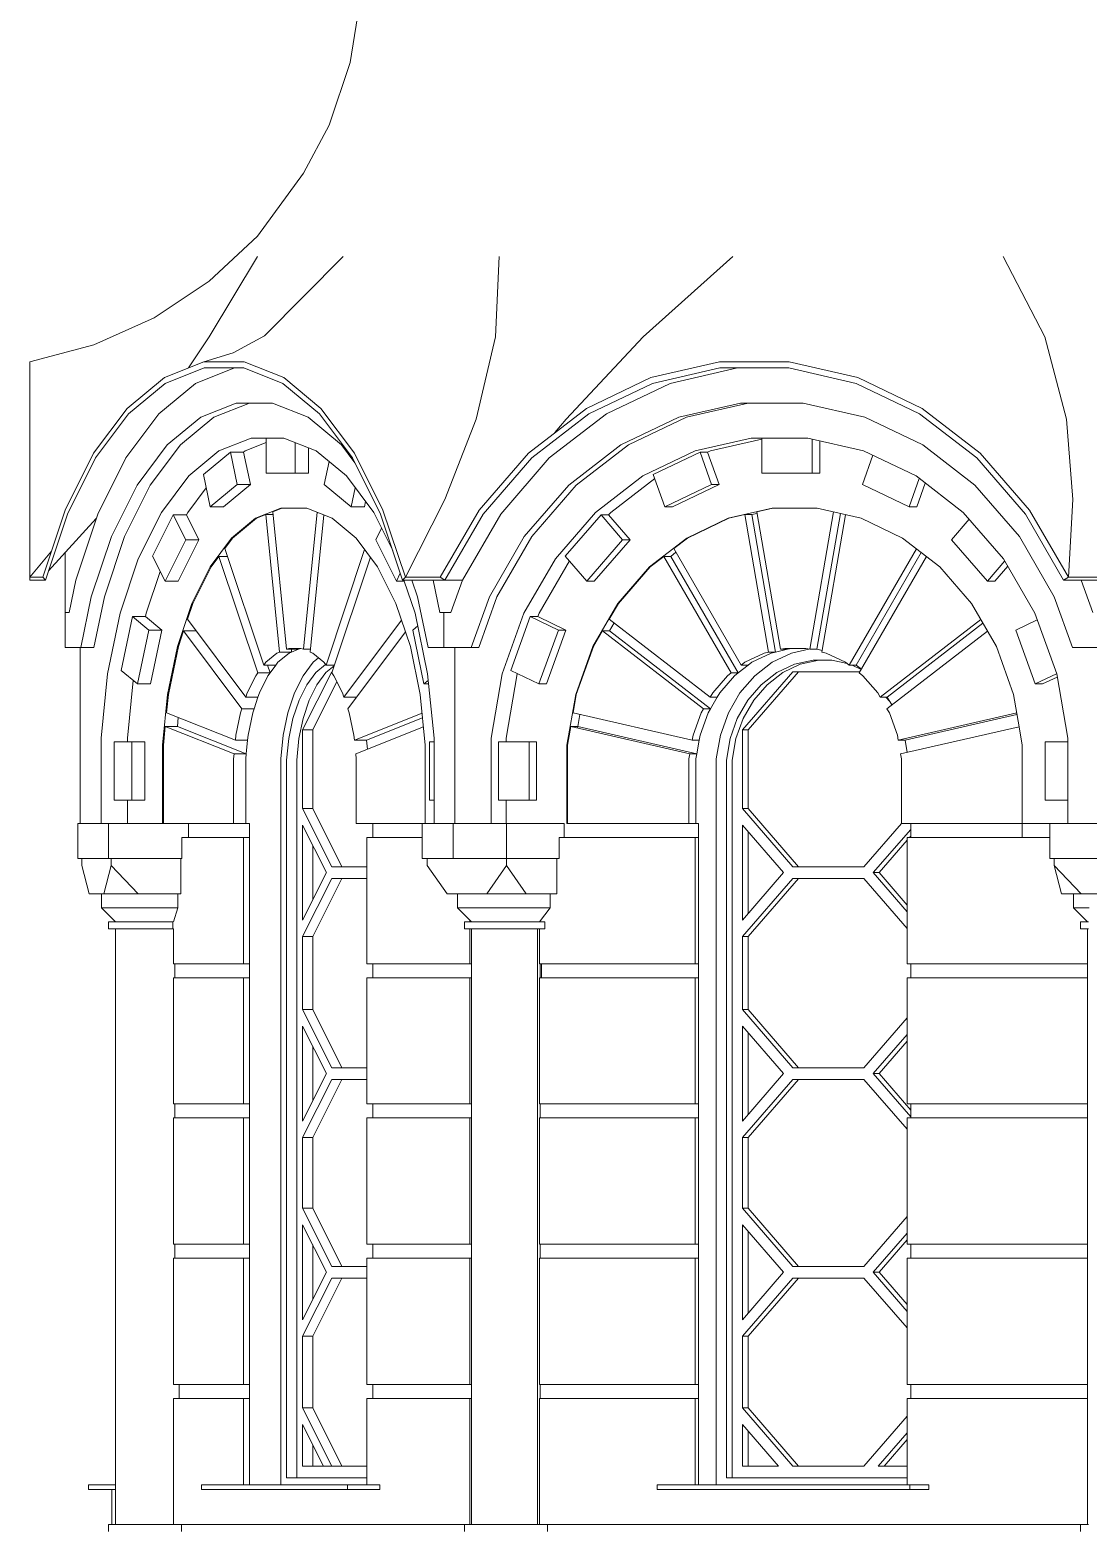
# Model space of a CAD drawing. Header units: millimetres. Extents: x -4890 to 184123, y 36 to 148549.
# Drawn here: x 16510 to 21038, y 132454 to 138866 of the extents above; entities that cross this region are included whole.
import ezdxf

# ---------------------------------------------------------------- set-up
doc = ezdxf.new("R2010")
doc.units = ezdxf.units.MM
doc.layers.add('Wall_Satelit', color=253, linetype='Continuous', lineweight=5)

msp = doc.modelspace()

# ---------------------------------------------------------------- linework, layer by layer
at = {"layer": 'Wall_Satelit'}
for p, q in [((17879.9, 138725.9), (17925.1, 139005.3)), ((17789.5, 138457.7), (17879.9, 138725.9)), ((17680.5, 138253.4), (17789.5, 138457.7)), ((17484, 137983.4), (17680.5, 138253.4)), ((17277.2, 137790.2), (17484, 137983.4)), ((17277.2, 137551.6), (17484, 137895.5)), ((17513.2, 137556.3), (17850.2, 137895.5)), ((18501.5, 137551.6), (18518, 137895.5)), ((19133.5, 137551.6), (19518.5, 137895.5)), ((20853.3, 137551.6), (20675.2, 137895.5)), ((17041.5, 137633.5), (17277.2, 137790.2)), ((16783.4, 137517.5), (17041.5, 137633.5)), ((17188.4, 137419.2), (17277.2, 137551.6)), ((17379.3, 137484), (17513.2, 137556.3)), ((18419.1, 137200.5), (18501.5, 137551.6)), ((18804.9, 137200.5), (19133.5, 137551.6)), ((20946.3, 137200.5), (20853.3, 137551.6)), ((16509.7, 137445.4), (16783.4, 137517.5)), ((17254.1, 137445.4), (17379.3, 137484)), ((16509.7, 137378.1), (16509.7, 137445.4)), ((17084.9, 137378.1), (17254.1, 137445.4)), ((17088.7, 137352.7), (17255.4, 137419)), ((17218.6, 137352.7), (17385.3, 137419)), ((17254.1, 137445.4), (17340.3, 137445.4)), ((17255.4, 137419), (17340.3, 137419)), ((17340.3, 137445.4), (17426.6, 137445.4)), ((17340.3, 137419), (17425.3, 137419)), ((17425.3, 137419), (17591.9, 137352.7)), ((17426.6, 137445.4), (17595.7, 137378.1)), ((19167.3, 137378.1), (19460.3, 137445.4)), ((19173.9, 137352.7), (19462.5, 137419)), ((19248.9, 137352.7), (19537.5, 137419)), ((19460.3, 137445.4), (19609.7, 137445.4)), ((19462.5, 137419), (19609.7, 137419)), ((19609.7, 137445.4), (19759.1, 137445.4)), ((19609.7, 137419), (19756.8, 137419)), ((19756.8, 137419), (20045.4, 137352.7)), ((19759.1, 137445.4), (20052.1, 137378.1)), ((16509.7, 137246), (16509.7, 137378.1)), ((16925.5, 137246), (17084.9, 137378.1)), ((16931.8, 137222.7), (17088.7, 137352.7)), ((17061.7, 137222.7), (17218.6, 137352.7)), ((17591.9, 137352.7), (17748.9, 137222.7)), ((17595.7, 137378.1), (17755.1, 137246)), ((18891.2, 137246), (19167.3, 137378.1)), ((18902, 137222.7), (19173.9, 137352.7)), ((18977, 137222.7), (19248.9, 137352.7)), ((20045.4, 137352.7), (20317.3, 137222.7)), ((20052.1, 137378.1), (20328.1, 137246)), ((16509.7, 137054.4), (16509.7, 137246)), ((16782.1, 137054.4), (16925.5, 137246)), ((16790.5, 137033.9), (16931.8, 137222.7)), ((16920.4, 137033.9), (17061.7, 137222.7)), ((17097.2, 137089.7), (17240.5, 137208.5)), ((17153.5, 137089.7), (17296.8, 137208.5)), ((17240.5, 137208.5), (17392.7, 137269)), ((17296.8, 137208.5), (17448.9, 137269)), ((17392.7, 137269), (17547.8, 137269)), ((17547.8, 137269), (17699.9, 137208.5)), ((17699.9, 137208.5), (17843.2, 137089.7)), ((17890.1, 137033.9), (17748.9, 137222.7)), ((17898.5, 137054.4), (17755.1, 137246)), ((18642.8, 137054.4), (18891.2, 137246)), ((18657.4, 137033.9), (18902, 137222.7)), ((18732.4, 137033.9), (18977, 137222.7)), ((19038.6, 137089.7), (19286.8, 137208.5)), ((19071.1, 137089.7), (19319.3, 137208.5)), ((19286.8, 137208.5), (19550.3, 137269)), ((19319.3, 137208.5), (19582.8, 137269)), ((19550.3, 137269), (19819, 137269)), ((19819, 137269), (20082.5, 137208.5)), ((20082.5, 137208.5), (20330.8, 137089.7)), ((20317.3, 137222.7), (20562, 137033.9)), ((20328.1, 137246), (20576.5, 137054.4)), ((18285.5, 136856.4), (18419.1, 137200.5)), ((18756.6, 137142.2), (18804.9, 137200.5)), ((20973.1, 136856.4), (20946.3, 137200.5)), ((16968.2, 136917.4), (17097.2, 137089.7)), ((17024.5, 136917.4), (17153.5, 137089.7)), ((17318.7, 137064.2), (17456.3, 137119)), ((17431.3, 137064.2), (17520.3, 137099.7)), ((17456.3, 137119), (17596.7, 137119)), ((17520.3, 136969), (17520.3, 137119)), ((17596.7, 137119), (17734.3, 137064.2)), ((17645.3, 136969), (17645.3, 137099.7)), ((17900.4, 137013.4), (17843.2, 137089.7)), ((18815.2, 136917.4), (19038.6, 137089.7)), ((18847.7, 136917.4), (19071.1, 137089.7)), ((19357.2, 137064.2), (19595.6, 137119)), ((19422.2, 137064.2), (19641.4, 137114.6)), ((19595.6, 137119), (19838.7, 137119)), ((19641.4, 136969), (19641.4, 137119)), ((19838.7, 137119), (20077.1, 137064.2)), ((19857.9, 136969), (19857.9, 137114.6)), ((19890.4, 136969), (19890.4, 137107.1)), ((20330.8, 137089.7), (20554.2, 136917.4)), ((16509.7, 136810.4), (16509.7, 137054.4)), ((16660.1, 136810.4), (16782.1, 137054.4)), ((16670.4, 136793.6), (16790.5, 137033.9)), ((16800.3, 136793.6), (16920.4, 137033.9)), ((17189, 136956.8), (17318.7, 137064.2)), ((17252.4, 136962.7), (17367.9, 137058.4)), ((17367.9, 137058.4), (17424.2, 137058.4)), ((17396.6, 136919.8), (17367.9, 137058.4)), ((17424.2, 137058.4), (17431.3, 137064.2)), ((17452.9, 136919.8), (17424.2, 137058.4)), ((17701.6, 136969), (17701.6, 137077.3)), ((17734.3, 137064.2), (17864, 136956.8)), ((17769, 136919.8), (17789.5, 137018.6)), ((18010.3, 136793.6), (17890.1, 137033.9)), ((18020.5, 136810.4), (17898.5, 137054.4)), ((18431.6, 136810.4), (18642.8, 137054.4)), ((18449.3, 136793.6), (18657.4, 137033.9)), ((18524.3, 136793.6), (18732.4, 137033.9)), ((19132.6, 136956.8), (19357.2, 137064.2)), ((19177.4, 136962.7), (19377.4, 137058.4)), ((19377.4, 137058.4), (19409.9, 137058.4)), ((19427.1, 136919.8), (19377.4, 137058.4)), ((19409.9, 137058.4), (19422.2, 137064.2)), ((19459.6, 136919.8), (19409.9, 137058.4)), ((20072.2, 136919.8), (20117.2, 137045.1)), ((20077.1, 137064.2), (20301.7, 136956.8)), ((20770.1, 136793.6), (20562, 137033.9)), ((20787.8, 136810.4), (20576.5, 137054.4)), ((17072.3, 136800.9), (17189, 136956.8)), ((17281.1, 136824.1), (17252.4, 136962.7)), ((17520.3, 136969), (17645.3, 136969)), ((17645.3, 136969), (17701.6, 136969)), ((17980.7, 136800.9), (17864, 136956.8)), ((18930.5, 136800.9), (19132.6, 136956.8)), ((19227.1, 136824.1), (19177.4, 136962.7)), ((19641.4, 136969), (19857.9, 136969)), ((19857.9, 136969), (19890.4, 136969)), ((20301.7, 136956.8), (20503.9, 136800.9)), ((16858.5, 136698), (16968.2, 136917.4)), ((16914.8, 136698), (17024.5, 136917.4)), ((17184.9, 136800.9), (17264, 136906.6)), ((17281.1, 136824.1), (17396.6, 136919.8)), ((17337.4, 136824.1), (17452.9, 136919.8)), ((17396.6, 136919.8), (17452.9, 136919.8)), ((17769, 136919.8), (17884.5, 136824.1)), ((17884.5, 136824.1), (17901.6, 136906.6)), ((18625.2, 136698), (18815.2, 136917.4)), ((18657.7, 136698), (18847.7, 136917.4)), ((18995.5, 136800.9), (19183.4, 136945.9)), ((19227.1, 136824.1), (19427.1, 136919.8)), ((19259.6, 136824.1), (19459.6, 136919.8)), ((19427.1, 136919.8), (19459.6, 136919.8)), ((20072.2, 136919.8), (20272.2, 136824.1)), ((20272.2, 136824.1), (20315.9, 136945.9)), ((20304.7, 136824.1), (20341.4, 136926.2)), ((20744.1, 136698), (20554.2, 136917.4)), ((17281.1, 136824.1), (17337.4, 136824.1)), ((17884.5, 136824.1), (17940.8, 136824.1)), ((17940.8, 136824.1), (17945.7, 136847.7)), ((18116.3, 136523.6), (18285.5, 136856.4)), ((19227.1, 136824.1), (19259.6, 136824.1)), ((20272.2, 136824.1), (20304.7, 136824.1)), ((20953.8, 136523.6), (20973.1, 136856.4)), ((16509.7, 136523.6), (16509.7, 136810.4)), ((16564.3, 136523.6), (16660.1, 136810.4)), ((16576, 136511.1), (16670.4, 136793.6)), ((16589.2, 136550.8), (16793.7, 136774.1)), ((16705.9, 136511.1), (16800.3, 136793.6)), ((16973.1, 136602.4), (17072.3, 136800.9)), ((17034.8, 136613.2), (17123.2, 136790)), ((17123.2, 136790), (17179.5, 136790)), ((17176.2, 136684), (17123.2, 136790)), ((17179.5, 136790), (17184.9, 136800.9)), ((17232.5, 136684), (17179.5, 136790)), ((17372.6, 136691), (17475, 136775.8)), ((17377, 136691), (17479.3, 136775.8)), ((17475, 136775.8), (17583.7, 136819)), ((17475, 136775.8), (17479.3, 136775.8)), ((17479.3, 136775.8), (17519, 136791.6)), ((17577.5, 136203.1), (17519, 136791.6)), ((17519, 136791.6), (17549.6, 136791.6)), ((17548.4, 136803.2), (17588, 136819)), ((17606.9, 136214.8), (17548.4, 136803.2)), ((17583.7, 136819), (17694.5, 136819)), ((17679.9, 136214.8), (17738.3, 136801.6)), ((17694.5, 136819), (17803.2, 136775.8)), ((17709.3, 136203.1), (17767.7, 136789.9)), ((17803.2, 136775.8), (17905.5, 136691)), ((18062.5, 136637.3), (17980.7, 136800.9)), ((18104.6, 136511.1), (18010.3, 136793.6)), ((18116.3, 136523.6), (18020.5, 136810.4)), ((18265.6, 136523.6), (18431.6, 136810.4)), ((18285.8, 136511.1), (18449.3, 136793.6)), ((18360.8, 136511.1), (18524.3, 136793.6)), ((18758.6, 136602.4), (18930.5, 136800.9)), ((18800.5, 136613.2), (18953.6, 136790)), ((18953.6, 136790), (18986.1, 136790)), ((19045.4, 136684), (18953.6, 136790)), ((18986.1, 136790), (18995.5, 136800.9)), ((19077.9, 136684), (18986.1, 136790)), ((19320.7, 136691), (19498, 136775.8)), ((19323.2, 136691), (19500.5, 136775.8)), ((19498, 136775.8), (19686.2, 136819)), ((19498, 136775.8), (19500.5, 136775.8)), ((19500.5, 136775.8), (19569.1, 136791.6)), ((19670.5, 136203.1), (19569.1, 136791.6)), ((19569.1, 136791.6), (19599.1, 136791.6)), ((19599.1, 136791.6), (19621.2, 136796.6)), ((19700.5, 136203.1), (19599.1, 136791.6)), ((19620.1, 136803.2), (19688.7, 136819)), ((19721.5, 136214.8), (19620.1, 136803.2)), ((19686.2, 136819), (19878.1, 136819)), ((19847.9, 136214.8), (19949.2, 136802.7)), ((19877.9, 136214.8), (19978, 136796.1)), ((19878.1, 136819), (20066.4, 136775.8)), ((19898.9, 136203.1), (20000.1, 136791)), ((20066.4, 136775.8), (20243.7, 136691)), ((20453.9, 136684), (20529.5, 136771.2)), ((20675.8, 136602.4), (20503.9, 136800.9)), ((20933.5, 136511.1), (20770.1, 136793.6)), ((20953.8, 136523.6), (20787.8, 136810.4)), ((16772.3, 136440.1), (16858.5, 136698)), ((16828.6, 136440.1), (16914.8, 136698)), ((17989.4, 136684), (18014.3, 136733.7)), ((18475.9, 136440.1), (18625.2, 136698)), ((18508.4, 136440.1), (18657.7, 136698)), ((20893.4, 136440.1), (20744.1, 136698)), ((16509.7, 136523.6), (16601.7, 136635.5)), ((17087.8, 136507.2), (17176.2, 136684)), ((17144.1, 136507.2), (17232.5, 136684)), ((17176.2, 136684), (17232.5, 136684)), ((17280.5, 136567.9), (17372.6, 136691)), ((17343.4, 136646.1), (17377, 136691)), ((17510.1, 136147.2), (17343.4, 136646.1)), ((17372.6, 136691), (17377, 136691)), ((17776.8, 136147.2), (17942.1, 136642.1)), ((17997.7, 136567.9), (17905.5, 136691)), ((18077.8, 136507.2), (17989.4, 136684)), ((18892.4, 136507.2), (19045.4, 136684)), ((18924.9, 136507.2), (19077.9, 136684)), ((19045.4, 136684), (19077.9, 136684)), ((19161.1, 136567.9), (19320.7, 136691)), ((19265, 136646.1), (19323.2, 136691)), ((19553.7, 136147.2), (19265, 136646.1)), ((19320.7, 136691), (19323.2, 136691)), ((20015.7, 136147.2), (20303.6, 136644.7)), ((20243.7, 136691), (20403.2, 136567.9)), ((20607, 136507.2), (20453.9, 136684)), ((16659.7, 136511.1), (16659.7, 136627.7)), ((16895.1, 136369), (16973.1, 136602.4)), ((17087.8, 136507.2), (17034.8, 136613.2)), ((17202.2, 136411.1), (17280.5, 136567.9)), ((17206.5, 136411.1), (17284.9, 136567.9)), ((17280.5, 136567.9), (17284.9, 136567.9)), ((17284.9, 136567.9), (17318.4, 136612.7)), ((17485.1, 136113.9), (17318.4, 136612.7)), ((17318.4, 136612.7), (17354.5, 136612.7)), ((17801.7, 136113.9), (17967.1, 136608.7)), ((18076, 136411.1), (17997.7, 136567.9)), ((18623.5, 136369), (18758.6, 136602.4)), ((18688.5, 136369), (18818.1, 136592.9)), ((18892.4, 136507.2), (18800.5, 136613.2)), ((19025.4, 136411.1), (19161.1, 136567.9)), ((19027.9, 136411.1), (19163.6, 136567.9)), ((19161.1, 136567.9), (19163.6, 136567.9)), ((19163.6, 136567.9), (19221.8, 136612.7)), ((19510.5, 136113.9), (19221.8, 136612.7)), ((19221.8, 136612.7), (19251.8, 136612.7)), ((19251.8, 136612.7), (19274.3, 136630.1)), ((19540.5, 136113.9), (19251.8, 136612.7)), ((20045.7, 136147.2), (20324.3, 136628.7)), ((20058.9, 136113.9), (20346.8, 136611.4)), ((20538.9, 136411.1), (20403.2, 136567.9)), ((20607, 136507.2), (20681.2, 136592.9)), ((20639.5, 136507.2), (20694.3, 136570.4)), ((20810.8, 136369), (20675.8, 136602.4)), ((16509.7, 136523.6), (16564.3, 136523.6)), ((16509.7, 136511.1), (16509.7, 136523.6)), ((16509.7, 136511.1), (16576, 136511.1)), ((16576, 136511.1), (16564.3, 136523.6)), ((16659.7, 136372.1), (16659.7, 136511.1)), ((16677.1, 136372.1), (16705.9, 136511.1)), ((17007.7, 136369), (17067.5, 136547.9)), ((17087.8, 136507.2), (17144.1, 136507.2)), ((18077.8, 136507.2), (18094.7, 136541)), ((18077.8, 136507.2), (18111.8, 136507.2)), ((18104.6, 136511.1), (18116.3, 136523.6)), ((18104.6, 136511.1), (18285.8, 136511.1)), ((18157.9, 136369), (18110.4, 136511.1)), ((18116.3, 136523.6), (18265.6, 136523.6)), ((18168.1, 136440.1), (18144.4, 136511.1)), ((18263.3, 136372.1), (18234.6, 136511.1)), ((18265.6, 136523.6), (18285.8, 136511.1)), ((18285.8, 136511.1), (18360.8, 136511.1)), ((18310.9, 136372.1), (18360.8, 136511.1)), ((18892.4, 136507.2), (18924.9, 136507.2)), ((20607, 136507.2), (20639.5, 136507.2)), ((20933.5, 136511.1), (20953.8, 136523.6)), ((20933.5, 136511.1), (21181, 136511.1)), ((20953.8, 136523.6), (21157.6, 136523.6)), ((21058.4, 136372.1), (21008.5, 136511.1)), ((16727.2, 136222.1), (16772.3, 136440.1)), ((16783.5, 136222.1), (16828.6, 136440.1)), ((18213.2, 136222.1), (18168.1, 136440.1)), ((18397.7, 136222.1), (18475.9, 136440.1)), ((18430.2, 136222.1), (18508.4, 136440.1)), ((20971.6, 136222.1), (20893.4, 136440.1)), ((17140.6, 136226.9), (17202.2, 136411.1)), ((17184.1, 136344), (17206.5, 136411.1)), ((17202.2, 136411.1), (17206.5, 136411.1)), ((18137.6, 136226.9), (18076, 136411.1)), ((18918.8, 136226.9), (19025.4, 136411.1)), ((18989, 136344), (19027.9, 136411.1)), ((19025.4, 136411.1), (19027.9, 136411.1)), ((20645.6, 136226.9), (20538.9, 136411.1)), ((16659.7, 136222.1), (16659.7, 136372.1)), ((16659.7, 136372.1), (16677.1, 136372.1)), ((16841.4, 136109.7), (16895.1, 136369)), ((16900.6, 136123.8), (16948.5, 136354.8)), ((16948.5, 136354.8), (17004.7, 136354.8)), ((16948.5, 136354.8), (17017.7, 136297.4)), ((17004.7, 136354.8), (17007.7, 136369)), ((17004.7, 136354.8), (17074, 136297.4)), ((17433.5, 136010.6), (17184.1, 136344)), ((17853.4, 136010.6), (18099.8, 136340)), ((18147.9, 136297.4), (18169.1, 136315)), ((18211.6, 136109.7), (18157.9, 136369)), ((18263.3, 136372.1), (18280.8, 136372.1)), ((18280.8, 136222.1), (18280.8, 136372.1)), ((18280.8, 136372.1), (18310.9, 136372.1)), ((18530.5, 136109.7), (18623.5, 136369)), ((18568.1, 136123.8), (18651, 136354.8)), ((18651, 136354.8), (18683.5, 136354.8)), ((18651, 136354.8), (18771, 136297.4)), ((18683.5, 136354.8), (18688.5, 136369)), ((18683.5, 136354.8), (18803.5, 136297.4)), ((18989, 136344), (19421.1, 136010.6)), ((18990.2, 136294.1), (19009.8, 136328)), ((20148.3, 136010.6), (20578.6, 136342.6)), ((20178.3, 136010.6), (20587.9, 136326.6)), ((20728.4, 136297.4), (20820.6, 136341.6)), ((20903.8, 136109.7), (20810.8, 136369)), ((16969.9, 136066.5), (17017.7, 136297.4)), ((17017.7, 136297.4), (17074, 136297.4)), ((17026.2, 136066.5), (17074, 136297.4)), ((17144.9, 136226.9), (17167.4, 136294.1)), ((17416.8, 135960.7), (17167.4, 136294.1)), ((17167.4, 136294.1), (17219.3, 136294.1)), ((17219.3, 136294.1), (17220, 136296)), ((17870, 135960.7), (18116.5, 136290.1)), ((18195.7, 136066.5), (18147.9, 136297.4)), ((18688.1, 136066.5), (18771, 136297.4)), ((18720.6, 136066.5), (18803.5, 136297.4)), ((18771, 136297.4), (18803.5, 136297.4)), ((18921.3, 136226.9), (18960.2, 136294.1)), ((18960.2, 136294.1), (18990.2, 136294.1)), ((18960.2, 136294.1), (19392.2, 135960.7)), ((18990.2, 136294.1), (19422.2, 135960.7)), ((20177.1, 135960.7), (20607.5, 136292.7)), ((20811.2, 136066.5), (20728.4, 136297.4)), ((16659.7, 136222.1), (16727.2, 136222.1)), ((16724.7, 135469), (16724.7, 136222.1)), ((16727.2, 136222.1), (16783.5, 136222.1)), ((17098.2, 136022.1), (17140.6, 136226.9)), ((17102.5, 136022.1), (17144.9, 136226.9)), ((17140.6, 136226.9), (17144.9, 136226.9)), ((17519.1, 136159.3), (17566.9, 136198.8)), ((17566.9, 136198.8), (17577.5, 136203.1)), ((17571, 136159.3), (17618.8, 136198.8)), ((17577.5, 136203.1), (17629.5, 136203.1)), ((17606.9, 136214.8), (17617.6, 136219)), ((17606.9, 136214.8), (17658.9, 136214.8)), ((17617.6, 136219), (17669.3, 136219)), ((17618.8, 136198.8), (17629.5, 136203.1)), ((17618.8, 136198.8), (17629.4, 136203.1)), ((17629.5, 136203.1), (17628.3, 136214.8)), ((17629.5, 136203.1), (17658.9, 136214.8)), ((17658.9, 136214.8), (17669.4, 136219)), ((17669.3, 136219), (17679.9, 136214.8)), ((17679.9, 136214.8), (17710.5, 136214.8)), ((17709.3, 136203.1), (17720, 136198.8)), ((17720, 136198.8), (17767.8, 136159.3)), ((18180, 136022.1), (18137.6, 136226.9)), ((18213.2, 136222.1), (18280.8, 136222.1)), ((18280.8, 136222.1), (18397.7, 136222.1)), ((18328.3, 135469), (18328.3, 136222.1)), ((18397.7, 136222.1), (18430.2, 136222.1)), ((18845.3, 136022.1), (18918.8, 136226.9)), ((18847.8, 136022.1), (18921.3, 136226.9)), ((18918.8, 136226.9), (18921.3, 136226.9)), ((19569.3, 136159.3), (19652.1, 136198.8)), ((19599.3, 136159.3), (19682.1, 136198.8)), ((19652.1, 136198.8), (19670.5, 136203.1)), ((19670.5, 136203.1), (19700.5, 136203.1)), ((19682.1, 136198.8), (19700.5, 136203.1)), ((19682.1, 136198.8), (19700.4, 136203.1)), ((19686.2, 136159.3), (19768.9, 136198.8)), ((19700.5, 136203.1), (19751.5, 136214.8)), ((19721.5, 136214.8), (19739.9, 136219)), ((19721.5, 136214.8), (19751.5, 136214.8)), ((19739.9, 136219), (19829.5, 136219)), ((19751.5, 136214.8), (19769.9, 136219)), ((19768.9, 136198.8), (19843.1, 136215.9)), ((19829.5, 136219), (19847.9, 136214.8)), ((19847.9, 136214.8), (19877.9, 136214.8)), ((19877.9, 136214.8), (19900, 136209.7)), ((19898.9, 136203.1), (19917.3, 136198.8)), ((19917.3, 136198.8), (20000, 136159.3)), ((20719, 136022.1), (20645.6, 136226.9)), ((20971.6, 136222.1), (21088.6, 136222.1)), ((16900.6, 136123.8), (16969.9, 136066.5)), ((17510.1, 136147.2), (17519.1, 136159.3)), ((17510.1, 136147.2), (17562, 136147.2)), ((17537.1, 136113.9), (17525.9, 136147.2)), ((17537.1, 136113.9), (17562, 136147.2)), ((17562, 136147.2), (17571, 136159.3)), ((17676.6, 135870.1), (17801.1, 136119)), ((17678.5, 136101.8), (17721.5, 136159.3)), ((17721.5, 136159.3), (17744.6, 136178.4)), ((17733.3, 136115), (17775.1, 136149.5)), ((17776.8, 136147.2), (17767.8, 136159.3)), ((17776.6, 136115), (17811.8, 136144.1)), ((17776.8, 136147.2), (17812.9, 136147.2)), ((17801.1, 136119), (17803.5, 136119)), ((18568.1, 136123.8), (18688.1, 136066.5)), ((19540.5, 136113.9), (19583.7, 136147.2)), ((19553.7, 136147.2), (19569.3, 136159.3)), ((19553.7, 136147.2), (19583.7, 136147.2)), ((19558.5, 135870.1), (19774.1, 136119)), ((19583.5, 135870.1), (19799.1, 136119)), ((19583.7, 136147.2), (19599.3, 136159.3)), ((19611.7, 136101.8), (19686.2, 136159.3)), ((19706.7, 136115), (19781.5, 136150.7)), ((19731.7, 136115), (19806.5, 136150.7)), ((19774.1, 136119), (20061.9, 136119)), ((19781.5, 136150.7), (19861, 136169)), ((19806.5, 136150.7), (19886, 136169)), ((19861, 136169), (19942, 136169)), ((19942, 136169), (20006.7, 136154.1)), ((20000, 136159.3), (20015.7, 136147.2)), ((20015.7, 136147.2), (20045.7, 136147.2)), ((20028.9, 136147.2), (20067.5, 136128.8)), ((20045.7, 136147.2), (20068.1, 136129.9)), ((16814, 135834.4), (16841.4, 136109.7)), ((16926.6, 135834.4), (16951.2, 136081.9)), ((16969.9, 136066.5), (17026.2, 136066.5)), ((17439.5, 136028.7), (17476.1, 136101.8)), ((17476.1, 136101.8), (17485.1, 136113.9)), ((17485.1, 136113.9), (17537.1, 136113.9)), ((17491.5, 136028.7), (17528, 136101.8)), ((17528, 136101.8), (17537.1, 136113.9)), ((17528, 136101.8), (17537.1, 136113.9)), ((17641.9, 136028.7), (17678.5, 136101.8)), ((17661.3, 135996.8), (17694.4, 136063)), ((17694.4, 136063), (17733.3, 136115)), ((17704.6, 135996.8), (17737.7, 136063)), ((17719.9, 135870.1), (17823.3, 136076.8)), ((17737.7, 136063), (17776.6, 136115)), ((17810.8, 136101.8), (17801.7, 136113.9)), ((17847.3, 136028.7), (17810.8, 136101.8)), ((18195.7, 136066.5), (18214.4, 136081.9)), ((18195.7, 136066.5), (18215.9, 136066.5)), ((18239, 135834.4), (18211.6, 136109.7)), ((18483.1, 135834.4), (18530.5, 136109.7)), ((18548.1, 135834.4), (18595.5, 136109.7)), ((18688.1, 136066.5), (18720.6, 136066.5)), ((19431.5, 136028.7), (19494.8, 136101.8)), ((19461.5, 136028.7), (19524.8, 136101.8)), ((19494.8, 136101.8), (19510.5, 136113.9)), ((19510.5, 136113.9), (19540.5, 136113.9)), ((19524.8, 136101.8), (19540.5, 136113.9)), ((19548.4, 136028.7), (19611.7, 136101.8)), ((19582, 135996.8), (19639.3, 136063)), ((19607, 135996.8), (19664.3, 136063)), ((19639.3, 136063), (19706.7, 136115)), ((19664.3, 136063), (19731.7, 136115)), ((20058.9, 136113.9), (20074.5, 136101.8)), ((20137.8, 136028.7), (20074.5, 136101.8)), ((20811.2, 136066.5), (20903.5, 136110.6)), ((20811.2, 136066.5), (20843.7, 136066.5)), ((20843.7, 136066.5), (20906.1, 136096.3)), ((20951.3, 135834.4), (20903.8, 136109.7)), ((17076.6, 135804.8), (17098.2, 136022.1)), ((17094.7, 135942.9), (17102.5, 136022.1)), ((17098.2, 136022.1), (17102.5, 136022.1)), ((17433.5, 136010.6), (17439.5, 136028.7)), ((17433.5, 136010.6), (17485.5, 136010.6)), ((17468.8, 135960.7), (17485.5, 136010.6)), ((17485.5, 136010.6), (17491.5, 136028.7)), ((17613.2, 135942.7), (17641.9, 136028.7)), ((17635.3, 135919), (17661.3, 135996.8)), ((17678.6, 135919), (17704.6, 135996.8)), ((17853.4, 136010.6), (17847.3, 136028.7)), ((17853.4, 136010.6), (17905.3, 136010.6)), ((17905.9, 136008.7), (17905.3, 136010.6)), ((18201.6, 135804.8), (18180, 136022.1)), ((18807.9, 135804.8), (18845.3, 136022.1)), ((18834.2, 135942.9), (18847.8, 136022.1)), ((18845.3, 136022.1), (18847.8, 136022.1)), ((19421.1, 136010.6), (19431.5, 136028.7)), ((19421.1, 136010.6), (19451.1, 136010.6)), ((19422.2, 135960.7), (19451.1, 136010.6)), ((19451.1, 136010.6), (19461.5, 136028.7)), ((19451.1, 136010.6), (19461.5, 136028.7)), ((19498.6, 135942.7), (19548.4, 136028.7)), ((19537, 135919), (19582, 135996.8)), ((19562, 135919), (19607, 135996.8)), ((20148.3, 136010.6), (20137.8, 136028.7)), ((20148.3, 136010.6), (20178.3, 136010.6)), ((20189.2, 135991.7), (20172.9, 136010.6)), ((20197.9, 135976.7), (20178.3, 136010.6)), ((20742.9, 135883.5), (20719, 136022.1)), ((17094.7, 135942.9), (17388.9, 135825.9)), ((17391, 135847.1), (17410.8, 135942.7)), ((17410.8, 135942.7), (17416.8, 135960.7)), ((17416.8, 135960.7), (17468.8, 135960.7)), ((17443, 135847.1), (17462.8, 135942.7)), ((17462.8, 135942.7), (17468.8, 135960.7)), ((17593.4, 135847.1), (17613.2, 135942.7)), ((17876, 135942.7), (17870, 135960.7)), ((17895.8, 135847.1), (17876, 135942.7)), ((17898, 135825.9), (18188, 135941.2)), ((18834.2, 135942.9), (19343.8, 135825.9)), ((18854, 135884.1), (18863, 135936.3)), ((19347.5, 135847.1), (19381.8, 135942.7)), ((19377.5, 135847.1), (19411.8, 135942.7)), ((19381.8, 135942.7), (19392.2, 135960.7)), ((19392.2, 135960.7), (19422.2, 135960.7)), ((19411.8, 135942.7), (19422.2, 135960.7)), ((19464.3, 135847.1), (19498.6, 135942.7)), ((20187.6, 135942.7), (20177.1, 135960.7)), ((20221.9, 135847.1), (20187.6, 135942.7)), ((20225.5, 135825.9), (20732.8, 135942.3)), ((20255.5, 135825.9), (20733.9, 135935.7)), ((17080.9, 135804.8), (17088.8, 135884.1)), ((17088.8, 135884.1), (17140.8, 135884.1)), ((17088.8, 135884.1), (17383, 135767)), ((17140.8, 135884.1), (17144.6, 135923)), ((17140.8, 135884.1), (17435, 135767)), ((17617.4, 135832.6), (17635.3, 135919)), ((17660.7, 135832.6), (17678.6, 135919)), ((17676.6, 135533), (17676.6, 135870.1)), ((17676.6, 135870.1), (17719.9, 135870.1)), ((17719.9, 135533), (17719.9, 135870.1)), ((17903.8, 135767), (18193.9, 135882.4)), ((17949.9, 135825.9), (18190, 135921.4)), ((18810.4, 135804.8), (18824, 135884.1)), ((18824, 135884.1), (18854, 135884.1)), ((18824, 135884.1), (19333.7, 135767)), ((18853, 135877.8), (18854, 135884.1)), ((18854, 135884.1), (19363.7, 135767)), ((19506, 135832.6), (19537, 135919)), ((19531, 135832.6), (19562, 135919)), ((19558.5, 135533), (19558.5, 135870.1)), ((19558.5, 135870.1), (19583.5, 135870.1)), ((19583.5, 135533), (19583.5, 135870.1)), ((20235.7, 135767), (20742.9, 135883.5)), ((20756.5, 135804.8), (20742.9, 135883.5)), ((16814, 135469), (16814, 135834.4)), ((16870.3, 135569), (16870.3, 135819)), ((16870.3, 135819), (16945.3, 135819)), ((16926.6, 135819), (16926.6, 135834.4)), ((16945.3, 135569), (16945.3, 135819)), ((16945.3, 135819), (17001.6, 135819)), ((17001.6, 135569), (17001.6, 135819)), ((17076.6, 135469), (17076.6, 135804.8)), ((17076.6, 135804.8), (17080.9, 135804.8)), ((17080.9, 135469), (17080.9, 135804.8)), ((17388.9, 135825.9), (17391, 135847.1)), ((17388.9, 135825.9), (17440.9, 135825.9)), ((17435, 135767), (17440.9, 135825.9)), ((17440.9, 135825.9), (17443, 135847.1)), ((17583.3, 135745.7), (17593.4, 135847.1)), ((17608.3, 135740.8), (17617.4, 135832.6)), ((17651.6, 135740.8), (17660.7, 135832.6)), ((17898, 135825.9), (17895.8, 135847.1)), ((17898, 135825.9), (17949.9, 135825.9)), ((17953.8, 135786.9), (17949.9, 135825.9)), ((18201.6, 135469), (18201.6, 135804.8)), ((18220.3, 135569), (18220.3, 135819)), ((18220.3, 135819), (18239, 135819)), ((18239, 135469), (18239, 135834.4)), ((18483.1, 135469), (18483.1, 135834.4)), ((18515.6, 135569), (18515.6, 135819)), ((18515.6, 135819), (18645.5, 135819)), ((18548.1, 135819), (18548.1, 135834.4)), ((18645.5, 135569), (18645.5, 135819)), ((18645.5, 135819), (18678, 135819)), ((18678, 135569), (18678, 135819)), ((18807.9, 135469), (18807.9, 135804.8)), ((18807.9, 135804.8), (18810.4, 135804.8)), ((18810.4, 135469), (18810.4, 135804.8)), ((19343.8, 135825.9), (19347.5, 135847.1)), ((19343.8, 135825.9), (19373.8, 135825.9)), ((19363.7, 135767), (19373.8, 135825.9)), ((19373.8, 135825.9), (19377.5, 135847.1)), ((19446.9, 135745.7), (19464.3, 135847.1)), ((19490.2, 135740.8), (19506, 135832.6)), ((19515.2, 135740.8), (19531, 135832.6)), ((20225.5, 135825.9), (20221.9, 135847.1)), ((20225.5, 135825.9), (20255.5, 135825.9)), ((20264.5, 135773.6), (20255.5, 135825.9)), ((20756.5, 135469), (20756.5, 135804.8)), ((20853.9, 135569), (20853.9, 135819)), ((20853.9, 135819), (20951.3, 135819)), ((20951.3, 135469), (20951.3, 135834.4)), ((17380.9, 135745.7), (17383, 135767)), ((17380.9, 135469), (17380.9, 135745.7)), ((17383, 135767), (17435, 135767)), ((17432.9, 135745.7), (17435, 135767)), ((17432.9, 135469), (17432.9, 135745.7)), ((17583.3, 132639), (17583.3, 135745.7)), ((17608.3, 132669), (17608.3, 135740.8)), ((17651.6, 132669), (17651.6, 135740.8)), ((17905.9, 135745.7), (17903.8, 135767)), ((17905.9, 135469), (17905.9, 135745.7)), ((19330, 135745.7), (19333.7, 135767)), ((19330, 135469), (19330, 135745.7)), ((19333.7, 135767), (19363.7, 135767)), ((19360, 135745.7), (19363.7, 135767)), ((19360, 135469), (19360, 135745.7)), ((19446.9, 132639), (19446.9, 135745.7)), ((19490.2, 132669), (19490.2, 135740.8)), ((19515.2, 132669), (19515.2, 135740.8)), ((20239.3, 135745.7), (20235.7, 135767)), ((20239.3, 135469), (20239.3, 135745.7)), ((16870.3, 135569), (16945.3, 135569)), ((16926.6, 135469), (16926.6, 135569)), ((16945.3, 135569), (17001.6, 135569)), ((18220.3, 135569), (18239, 135569)), ((18515.6, 135569), (18645.5, 135569)), ((18548.1, 135469), (18548.1, 135569)), ((18645.5, 135569), (18678, 135569)), ((20853.9, 135569), (20951.3, 135569)), ((17801.1, 135284), (17676.6, 135533)), ((17676.6, 135533), (17719.9, 135533)), ((17844.4, 135284), (17719.9, 135533)), ((19774.1, 135284), (19558.5, 135533)), ((19558.5, 135533), (19583.5, 135533)), ((19799.1, 135284), (19583.5, 135533)), ((16714, 135469), (16846, 135469)), ((16714, 135319), (16714, 135469)), ((16846, 135319), (16846, 135469)), ((16846, 135469), (16926.6, 135469)), ((16926.6, 135469), (17076.6, 135469)), ((17076.6, 135469), (17080.9, 135469)), ((17080.9, 135469), (17380.9, 135469)), ((17188, 135409), (17188, 135469)), ((17380.9, 135469), (17432.9, 135469)), ((17432.9, 135469), (17449.5, 135469)), ((17449.5, 132639), (17449.5, 135469)), ((17676.6, 135055.8), (17676.6, 135462.3)), ((17778.2, 135259), (17676.6, 135462.3)), ((17905.9, 135469), (18188.5, 135469)), ((17905.9, 135469), (18188.5, 135469)), ((17976.9, 135409), (17976.9, 135469)), ((18188.5, 135469), (18320.5, 135469)), ((18188.5, 135319), (18188.5, 135469)), ((18320.5, 135469), (18795.8, 135469)), ((18320.5, 135319), (18320.5, 135469)), ((18549.1, 135319), (18549.1, 135469)), ((18795.8, 135409), (18795.8, 135469)), ((18807.9, 135469), (18810.4, 135469)), ((18810.4, 135469), (19330, 135469)), ((19330, 135469), (19360, 135469)), ((19360, 135469), (19371, 135469)), ((19371, 132639), (19371, 135469)), ((19558.5, 135055.8), (19558.5, 135462.3)), ((19734.5, 135259), (19558.5, 135462.3)), ((19583.5, 135084.6), (19583.5, 135433.4)), ((20079, 135284), (20239.3, 135469.2)), ((20118.6, 135259), (20278.9, 135444.2)), ((20239.3, 135469), (20756.5, 135469)), ((20239.3, 135469), (20756.5, 135469)), ((20273.5, 135409), (20278.9, 135415.3)), ((20278.9, 135409), (20278.9, 135469)), ((20756.5, 135469), (20874.5, 135469)), ((20756.5, 135469), (20874.5, 135469)), ((20756.7, 135409), (20756.7, 135469)), ((20874.5, 135469), (21103.1, 135469)), ((20874.5, 135319), (20874.5, 135469)), ((17159, 135319), (17159, 135409)), ((17159, 135409), (17223.3, 135409)), ((17223.3, 135409), (17423.3, 135409)), ((17423.3, 134869), (17423.3, 135409)), ((17423.3, 135409), (17449.5, 135409)), ((17719.9, 135142.4), (17719.9, 135375.7)), ((17950.9, 134869), (17950.9, 135409)), ((17950.9, 135409), (18029.4, 135409)), ((18029.4, 135409), (18188.5, 135409)), ((18774.6, 135319), (18774.6, 135409)), ((18774.6, 135409), (18796.5, 135409)), ((18796.5, 135409), (19238.5, 135409)), ((19238.5, 135409), (19356, 135409)), ((19356, 134869), (19356, 135409)), ((19356, 135409), (19371, 135409)), ((20143.6, 135259), (20263.8, 135397.8)), ((20263.8, 134869), (20263.8, 135409)), ((20263.8, 135409), (20746.6, 135409)), ((20746.6, 135409), (20874.5, 135409)), ((16714, 135319), (16846, 135319)), ((16732.3, 135289), (16732.3, 135319)), ((16763.4, 135169), (16732.3, 135289)), ((16825.5, 135169), (16856.6, 135289)), ((16846, 135319), (17159, 135319)), ((16856.6, 135289), (16856.6, 135319)), ((16972.5, 135169), (16856.6, 135289)), ((17154.7, 135169), (17154.7, 135319)), ((18188.5, 135319), (18320.5, 135319)), ((18209.7, 135289), (18209.7, 135319)), ((18294.6, 135169), (18209.7, 135289)), ((18320.5, 135319), (18549.1, 135319)), ((18464.3, 135169), (18549.1, 135289)), ((18549.1, 135319), (18774.6, 135319)), ((18549.1, 135289), (18549.1, 135319)), ((18634, 135169), (18549.1, 135289)), ((18764, 135169), (18764, 135319)), ((20874.5, 135319), (21103.1, 135319)), ((20892.9, 135289), (20892.9, 135319)), ((20923.9, 135169), (20892.9, 135289)), ((21008.8, 135169), (20892.9, 135289)), ((17676.6, 135055.8), (17778.2, 135259)), ((17676.6, 134985.1), (17801.1, 135234)), ((17719.9, 134985.1), (17844.4, 135234)), ((17801.1, 135284), (17950.9, 135284)), ((17801.1, 135234), (17950.9, 135234)), ((19558.5, 135055.8), (19734.5, 135259)), ((19558.5, 134985.1), (19774.1, 135234)), ((19583.5, 134985.1), (19799.1, 135234)), ((19774.1, 135284), (20079, 135284)), ((19774.1, 135234), (20079, 135234)), ((20263.8, 135020.6), (20079, 135234)), ((20263.8, 135091.3), (20118.6, 135259)), ((20118.6, 135259), (20143.6, 135259)), ((20263.8, 135120.2), (20143.6, 135259)), ((16763.4, 135169), (16825.5, 135169)), ((16815.4, 135109), (16815.4, 135169)), ((16825.5, 135169), (16972.5, 135169)), ((16972.5, 135169), (17154.7, 135169)), ((17142.9, 135109), (17142.9, 135169)), ((18294.6, 135169), (18464.3, 135169)), ((18339.1, 135109), (18339.1, 135169)), ((18464.3, 135169), (18634, 135169)), ((18634, 135169), (18764, 135169)), ((18736.3, 135109), (18736.3, 135169)), ((20923.9, 135169), (21008.8, 135169)), ((20975.9, 135109), (20975.9, 135169)), ((21008.8, 135169), (21240.6, 135169)), ((16815.4, 135109), (16818.1, 135109)), ((16815.4, 135109), (16875.6, 135049)), ((16818.1, 135109), (16828.8, 135109)), ((16828.8, 135109), (16847.1, 135109)), ((16847.1, 135109), (16872.3, 135109)), ((16872.3, 135109), (16903.4, 135109)), ((16903.4, 135109), (16939.2, 135109)), ((16939.2, 135109), (16978.4, 135109)), ((16978.4, 135109), (17019.4, 135109)), ((17019.4, 135109), (17060.7, 135109)), ((17060.7, 135109), (17100.6, 135109)), ((17100.6, 135109), (17137.7, 135109)), ((17124.3, 135049), (17142.9, 135109)), ((17137.7, 135109), (17142.9, 135109)), ((18339.1, 135109), (18347.2, 135109)), ((18399.1, 135049), (18339.1, 135109)), ((18347.2, 135109), (18363, 135109)), ((18363, 135109), (18386, 135109)), ((18386, 135109), (18415.3, 135109)), ((18415.3, 135109), (18449.7, 135109)), ((18449.7, 135109), (18487.9, 135109)), ((18487.9, 135109), (18528.5, 135109)), ((18528.5, 135109), (18569.8, 135109)), ((18569.8, 135109), (18610.4, 135109)), ((18610.4, 135109), (18648.6, 135109)), ((18648.6, 135109), (18683, 135109)), ((18683, 135109), (18712.3, 135109)), ((18690.4, 135049), (18736.3, 135109)), ((18712.3, 135109), (18735.2, 135109)), ((18735.2, 135109), (18736.3, 135109)), ((20975.9, 135109), (20981.3, 135109)), ((20975.9, 135109), (21036.2, 135049)), ((20981.3, 135109), (20994.6, 135109)), ((20994.6, 135109), (21015.3, 135109)), ((21015.3, 135109), (21042.6, 135109)), ((16845.5, 135049), (16847.8, 135049)), ((16845.5, 135019), (16845.5, 135049)), ((16847.8, 135049), (16857, 135049)), ((16857, 135049), (16872.7, 135049)), ((16872.7, 135049), (16894.3, 135049)), ((16894.3, 135049), (16920.9, 135049)), ((16920.9, 135049), (16951.6, 135049)), ((16951.6, 135049), (16985.2, 135049)), ((16985.2, 135049), (17020.4, 135049)), ((17020.4, 135049), (17055.7, 135049)), ((17055.7, 135049), (17090, 135049)), ((17090, 135049), (17121.8, 135049)), ((17121.8, 135019), (17121.8, 135049)), ((18369.1, 135049), (18376.1, 135049)), ((18369.1, 135019), (18369.1, 135049)), ((18376.1, 135049), (18389.6, 135049)), ((18389.6, 135049), (18409.3, 135049)), ((18392.1, 135049), (18392.1, 135056)), ((18409.3, 135049), (18434.4, 135049)), ((18434.4, 135049), (18463.9, 135049)), ((18463.9, 135049), (18496.6, 135049)), ((18496.6, 135049), (18531.4, 135049)), ((18531.4, 135049), (18566.9, 135049)), ((18566.9, 135049), (18601.6, 135049)), ((18601.6, 135049), (18634.4, 135049)), ((18634.4, 135049), (18663.9, 135049)), ((18663.9, 135049), (18689, 135049)), ((18689, 135049), (18708.7, 135049)), ((18708.7, 135049), (18713.4, 135049)), ((18713.4, 135019), (18713.4, 135049)), ((21006, 135049), (21010.7, 135049)), ((21006, 135019), (21006, 135049)), ((21010.7, 135049), (21022.1, 135049)), ((21022.1, 135049), (21039.8, 135049)), ((16845.5, 135019), (16847.8, 135019)), ((16847.8, 135019), (16857, 135019)), ((16857, 135019), (16872.7, 135019)), ((16872.7, 135019), (16894.3, 135019)), ((16875.6, 132469), (16875.6, 135019)), ((16894.3, 135019), (16920.9, 135019)), ((16920.9, 135019), (16951.6, 135019)), ((16951.6, 135019), (16985.2, 135019)), ((16985.2, 135019), (17020.4, 135019)), ((17020.4, 135019), (17055.7, 135019)), ((17055.7, 135019), (17090, 135019)), ((17090, 135019), (17121.8, 135019)), ((17121.8, 135019), (17124.3, 135019)), ((17124.3, 134869), (17124.3, 135019)), ((17676.6, 134673), (17676.6, 134985.1)), ((17676.6, 134985.1), (17719.9, 134985.1)), ((17719.9, 134673), (17719.9, 134985.1)), ((18369.1, 135019), (18376.1, 135019)), ((18376.1, 135019), (18389.6, 135019)), ((18389.6, 135019), (18409.3, 135019)), ((18392.1, 134869), (18392.1, 135019)), ((18399.1, 132469), (18399.1, 135019)), ((18409.3, 135019), (18434.4, 135019)), ((18434.4, 135019), (18463.9, 135019)), ((18463.9, 135019), (18496.6, 135019)), ((18496.6, 135019), (18531.4, 135019)), ((18531.4, 135019), (18566.9, 135019)), ((18566.9, 135019), (18601.6, 135019)), ((18601.6, 135019), (18634.4, 135019)), ((18634.4, 135019), (18663.9, 135019)), ((18663.9, 135019), (18689, 135019)), ((18682.1, 132469), (18682.1, 135019)), ((18689, 135019), (18708.7, 135019)), ((18690.4, 134869), (18690.4, 135019)), ((18708.7, 135019), (18713.4, 135019)), ((19558.5, 134673), (19558.5, 134985.1)), ((19558.5, 134985.1), (19583.5, 134985.1)), ((19583.5, 134673), (19583.5, 134985.1)), ((21006, 135019), (21010.7, 135019)), ((21010.7, 135019), (21022.1, 135019)), ((21022.1, 135019), (21039.8, 135019)), ((21036.2, 132469), (21036.2, 135019)), ((17124.3, 134869), (17223.3, 134869)), ((17129.3, 134809), (17129.3, 134869)), ((17223.3, 134869), (17423.3, 134869)), ((17423.3, 134869), (17449.5, 134869)), ((17950.9, 134869), (18029.4, 134869)), ((17976.9, 134809), (17976.9, 134869)), ((18029.4, 134869), (18392.1, 134869)), ((18392.1, 134869), (18399.1, 134869)), ((18690.4, 134869), (18796.5, 134869)), ((18693.4, 134809), (18693.4, 134869)), ((18698.7, 134809), (18698.7, 134869)), ((18796.5, 134869), (19238.5, 134869)), ((19238.5, 134869), (19356, 134869)), ((19356, 134869), (19371, 134869)), ((20263.8, 134869), (20746.6, 134869)), ((20278.9, 134809), (20278.9, 134869)), ((20746.6, 134869), (21036.2, 134869)), ((17124.3, 134269), (17124.3, 134809)), ((17124.3, 134809), (17223.3, 134809)), ((17223.3, 134809), (17423.3, 134809)), ((17423.3, 134269), (17423.3, 134809)), ((17423.3, 134809), (17449.5, 134809)), ((17950.9, 134269), (17950.9, 134809)), ((17950.9, 134809), (18029.4, 134809)), ((18029.4, 134809), (18392.1, 134809)), ((18392.1, 134269), (18392.1, 134809)), ((18392.1, 134809), (18399.1, 134809)), ((18690.4, 134269), (18690.4, 134809)), ((18690.4, 134809), (18796.5, 134809)), ((18796.5, 134809), (19238.5, 134809)), ((19238.5, 134809), (19356, 134809)), ((19356, 134269), (19356, 134809)), ((19356, 134809), (19371, 134809)), ((20263.8, 134269), (20263.8, 134809)), ((20263.8, 134809), (20746.6, 134809)), ((20746.6, 134809), (21036.2, 134809)), ((17801.1, 134424), (17676.6, 134673)), ((17676.6, 134673), (17719.9, 134673)), ((17844.4, 134424), (17719.9, 134673)), ((19774.1, 134424), (19558.5, 134673)), ((19558.5, 134673), (19583.5, 134673)), ((19799.1, 134424), (19583.5, 134673)), ((17676.6, 134195.8), (17676.6, 134602.3)), ((17778.2, 134399), (17676.6, 134602.3)), ((19558.5, 134195.8), (19558.5, 134602.3)), ((19734.5, 134399), (19558.5, 134602.3)), ((20079, 134424), (20263.8, 134637.4)), ((17719.9, 134282.4), (17719.9, 134515.7)), ((19583.5, 134224.6), (19583.5, 134573.4)), ((20118.6, 134399), (20263.8, 134566.7)), ((20143.6, 134399), (20263.8, 134537.8)), ((17676.6, 134195.8), (17778.2, 134399)), ((17801.1, 134424), (17950.9, 134424)), ((19558.5, 134195.8), (19734.5, 134399)), ((19774.1, 134424), (20079, 134424)), ((20278.9, 134213.9), (20118.6, 134399)), ((20118.6, 134399), (20143.6, 134399)), ((20278.9, 134242.7), (20143.6, 134399)), ((17676.6, 134125.1), (17801.1, 134374)), ((17719.9, 134125.1), (17844.4, 134374)), ((17801.1, 134374), (17950.9, 134374)), ((19558.5, 134125.1), (19774.1, 134374)), ((19583.5, 134125.1), (19799.1, 134374)), ((19774.1, 134374), (20079, 134374)), ((20263.8, 134160.6), (20079, 134374)), ((17124.3, 134269), (17223.3, 134269)), ((17129.3, 134209), (17129.3, 134269)), ((17223.3, 134269), (17423.3, 134269)), ((17423.3, 134269), (17449.5, 134269)), ((17950.9, 134269), (18029.4, 134269)), ((17976.9, 134209), (17976.9, 134269)), ((18029.4, 134269), (18392.1, 134269)), ((18392.1, 134269), (18399.1, 134269)), ((18690.4, 134269), (18796.5, 134269)), ((18693.4, 134209), (18693.4, 134269)), ((18796.5, 134269), (19238.5, 134269)), ((19238.5, 134269), (19356, 134269)), ((19356, 134269), (19371, 134269)), ((20263.8, 134269), (20746.6, 134269)), ((20278.9, 134209), (20278.9, 134269)), ((20746.6, 134269), (21036.2, 134269)), ((17124.3, 134209), (17223.3, 134209)), ((17124.3, 133669), (17124.3, 134209)), ((17223.3, 134209), (17423.3, 134209)), ((17423.3, 134209), (17449.5, 134209)), ((17423.3, 133669), (17423.3, 134209)), ((17950.9, 134209), (18029.4, 134209)), ((17950.9, 133669), (17950.9, 134209)), ((18029.4, 134209), (18392.1, 134209)), ((18392.1, 134209), (18399.1, 134209)), ((18392.1, 133669), (18392.1, 134209)), ((18690.4, 134209), (18796.5, 134209)), ((18690.4, 133669), (18690.4, 134209)), ((18796.5, 134209), (19238.5, 134209)), ((19238.5, 134209), (19356, 134209)), ((19356, 134209), (19371, 134209)), ((19356, 133669), (19356, 134209)), ((20263.8, 134209), (20746.6, 134209)), ((20263.8, 133669), (20263.8, 134209)), ((20746.6, 134209), (21036.2, 134209)), ((17676.6, 134125.1), (17719.9, 134125.1)), ((17676.6, 133823), (17676.6, 134125.1)), ((17719.9, 133823), (17719.9, 134125.1)), ((19558.5, 134125.1), (19583.5, 134125.1)), ((19558.5, 133823), (19558.5, 134125.1)), ((19583.5, 133823), (19583.5, 134125.1)), ((17801.1, 133574), (17676.6, 133823)), ((17676.6, 133823), (17719.9, 133823)), ((17844.4, 133574), (17719.9, 133823)), ((19774.1, 133574), (19558.5, 133823)), ((19558.5, 133823), (19583.5, 133823)), ((19799.1, 133574), (19583.5, 133823)), ((17676.6, 133345.8), (17676.6, 133752.3)), ((17778.2, 133549), (17676.6, 133752.3)), ((19558.5, 133345.8), (19558.5, 133752.3)), ((19734.5, 133549), (19558.5, 133752.3)), ((20079, 133574), (20263.8, 133787.4)), ((19583.5, 133374.6), (19583.5, 133723.4)), ((20118.6, 133549), (20263.8, 133716.7)), ((20143.6, 133549), (20263.8, 133687.8)), ((17124.3, 133669), (17223.3, 133669)), ((17129.3, 133609), (17129.3, 133669)), ((17223.3, 133669), (17423.3, 133669)), ((17423.3, 133669), (17449.5, 133669)), ((17719.9, 133432.4), (17719.9, 133665.7)), ((17950.9, 133669), (18029.4, 133669)), ((17976.9, 133609), (17976.9, 133669)), ((18029.4, 133669), (18392.1, 133669)), ((18392.1, 133669), (18399.1, 133669)), ((18690.4, 133669), (18796.5, 133669)), ((18693.4, 133609), (18693.4, 133669)), ((18796.5, 133669), (19238.5, 133669)), ((19238.5, 133669), (19356, 133669)), ((19356, 133669), (19371, 133669)), ((20263.8, 133669), (20746.6, 133669)), ((20278.9, 133609), (20278.9, 133669)), ((20746.6, 133669), (21036.2, 133669)), ((17124.3, 133069), (17124.3, 133609)), ((17124.3, 133609), (17223.3, 133609)), ((17223.3, 133609), (17423.3, 133609)), ((17423.3, 133069), (17423.3, 133609)), ((17423.3, 133609), (17449.5, 133609)), ((17801.1, 133574), (17950.9, 133574)), ((17950.9, 133069), (17950.9, 133609)), ((17950.9, 133609), (18029.4, 133609)), ((18029.4, 133609), (18392.1, 133609)), ((18392.1, 133069), (18392.1, 133609)), ((18392.1, 133609), (18399.1, 133609)), ((18690.4, 133069), (18690.4, 133609)), ((18690.4, 133609), (18796.5, 133609)), ((18796.5, 133609), (19238.5, 133609)), ((19238.5, 133609), (19356, 133609)), ((19356, 133069), (19356, 133609)), ((19356, 133609), (19371, 133609)), ((19774.1, 133574), (20079, 133574)), ((20263.8, 133069), (20263.8, 133609)), ((20263.8, 133609), (20746.6, 133609)), ((20746.6, 133609), (21036.2, 133609)), ((17676.6, 133345.8), (17778.2, 133549)), ((17676.6, 133275.1), (17801.1, 133524)), ((17719.9, 133275.1), (17844.4, 133524)), ((17801.1, 133524), (17950.9, 133524)), ((19558.5, 133345.8), (19734.5, 133549)), ((19558.5, 133275.1), (19774.1, 133524)), ((19583.5, 133275.1), (19799.1, 133524)), ((19774.1, 133524), (20079, 133524)), ((20263.8, 133310.6), (20079, 133524)), ((20263.8, 133381.3), (20118.6, 133549)), ((20118.6, 133549), (20143.6, 133549)), ((20263.8, 133410.2), (20143.6, 133549)), ((17676.6, 132968), (17676.6, 133275.1)), ((17676.6, 133275.1), (17719.9, 133275.1)), ((17719.9, 132968), (17719.9, 133275.1)), ((19558.5, 132968), (19558.5, 133275.1)), ((19558.5, 133275.1), (19583.5, 133275.1)), ((19583.5, 132968), (19583.5, 133275.1)), ((17124.3, 133069), (17223.3, 133069)), ((17148, 133009), (17148, 133069)), ((17223.3, 133069), (17423.3, 133069)), ((17423.3, 133069), (17449.5, 133069)), ((17950.9, 133069), (18029.4, 133069)), ((17976.9, 133009), (17976.9, 133069)), ((18029.4, 133069), (18392.1, 133069)), ((18392.1, 133069), (18399.1, 133069)), ((18690.4, 133069), (18796.5, 133069)), ((18693.4, 133009), (18693.4, 133069)), ((18796.5, 133069), (19238.5, 133069)), ((19238.5, 133069), (19356, 133069)), ((19356, 133069), (19371, 133069)), ((20263.8, 133069), (20746.6, 133069)), ((20278.9, 133009), (20278.9, 133069)), ((20746.6, 133069), (21036.2, 133069)), ((17124.3, 132469), (17124.3, 133009)), ((17124.3, 133009), (17223.3, 133009)), ((17223.3, 133009), (17423.3, 133009)), ((17423.3, 132639), (17423.3, 133009)), ((17423.3, 133009), (17449.5, 133009)), ((17449.5, 132639), (17449.5, 133009)), ((17950.9, 132639), (17950.9, 133009)), ((17950.9, 133009), (18029.4, 133009)), ((18029.4, 133009), (18392.1, 133009)), ((18392.1, 132469), (18392.1, 133009)), ((18392.1, 133009), (18399.1, 133009)), ((18690.4, 132469), (18690.4, 133009)), ((18690.4, 133009), (18796.5, 133009)), ((18796.5, 133009), (19238.5, 133009)), ((19238.5, 133009), (19356, 133009)), ((19356, 132639), (19356, 133009)), ((19356, 133009), (19371, 133009)), ((19371, 132639), (19371, 133009)), ((20263.8, 132639), (20263.8, 133009)), ((20263.8, 133009), (20746.6, 133009)), ((20746.6, 133009), (21036.2, 133009)), ((17801.1, 132719), (17676.6, 132968)), ((17676.6, 132968), (17719.9, 132968)), ((17844.4, 132719), (17719.9, 132968)), ((19774.1, 132719), (19558.5, 132968)), ((19558.5, 132968), (19583.5, 132968)), ((19799.1, 132719), (19583.5, 132968)), ((20079, 132719), (20263.8, 132932.4)), ((17676.6, 132719), (17676.6, 132897.3)), ((17765.7, 132719), (17676.6, 132897.3)), ((19558.5, 132719), (19558.5, 132897.3)), ((19712.8, 132719), (19558.5, 132897.3)), ((19583.5, 132719), (19583.5, 132868.4)), ((20140.2, 132719), (20263.8, 132861.7)), ((17719.9, 132719), (17719.9, 132810.7)), ((20165.2, 132719), (20263.8, 132832.8)), ((17608.3, 132669), (17950.9, 132669)), ((17676.6, 132719), (17765.7, 132719)), ((17765.7, 132719), (17801.1, 132719)), ((17765.7, 132719), (17801.1, 132719)), ((17801.1, 132719), (17950.9, 132719)), ((19490.2, 132669), (20263.8, 132669)), ((19558.5, 132719), (19712.8, 132719)), ((19774.1, 132719), (20079, 132719)), ((20140.2, 132719), (20263.8, 132719)), ((16759.7, 132619), (16759.7, 132639)), ((16759.7, 132639), (16875.6, 132639)), ((16759.7, 132619), (16875.6, 132619)), ((16859.7, 132469), (16859.7, 132619)), ((17244.3, 132639), (17869.3, 132639)), ((17244.3, 132619), (17244.3, 132639)), ((17244.3, 132619), (17869.3, 132619)), ((17869.3, 132619), (17869.3, 132639)), ((17869.3, 132639), (18006.6, 132639)), ((17869.3, 132619), (18006.6, 132619)), ((18006.6, 132639), (18006.6, 132619)), ((19193.4, 132639), (20275.9, 132639)), ((19193.4, 132619), (19193.4, 132639)), ((19193.4, 132619), (20275.9, 132619)), ((20275.9, 132619), (20275.9, 132639)), ((20275.9, 132639), (20357, 132639)), ((20275.9, 132619), (20357, 132619)), ((20357, 132639), (20357, 132619)), ((16845.5, 132469), (16847.8, 132469)), ((16845.5, 132439), (16845.5, 132469)), ((16847.8, 132469), (16857, 132469)), ((16857, 132469), (16872.7, 132469)), ((16872.7, 132469), (16894.3, 132469)), ((16894.3, 132469), (16920.9, 132469)), ((16920.9, 132469), (16951.6, 132469)), ((16951.6, 132469), (16985.2, 132469)), ((16985.2, 132469), (17020.4, 132469)), ((17020.4, 132469), (17055.7, 132469)), ((17055.7, 132469), (17090, 132469)), ((17090, 132469), (17121.8, 132469)), ((17121.8, 132469), (17133.6, 132469)), ((17133.6, 132469), (17223.3, 132469)), ((17158.3, 132439), (17158.3, 132469)), ((17223.3, 132469), (17380.9, 132469)), ((17223.3, 132469), (17380.9, 132469)), ((17380.9, 132469), (17905.9, 132469)), ((17905.9, 132469), (17950.9, 132469)), ((17950.9, 132469), (18029.4, 132469)), ((18029.4, 132469), (18369.1, 132469)), ((18029.4, 132469), (18369.1, 132469)), ((18369.1, 132469), (18376.1, 132469)), ((18369.1, 132439), (18369.1, 132469)), ((18376.1, 132469), (18389.6, 132469)), ((18389.6, 132469), (18409.3, 132469)), ((18409.3, 132469), (18434.4, 132469)), ((18434.4, 132469), (18463.9, 132469)), ((18463.9, 132469), (18496.6, 132469)), ((18496.6, 132469), (18531.4, 132469)), ((18531.4, 132469), (18566.9, 132469)), ((18566.9, 132469), (18601.6, 132469)), ((18601.6, 132469), (18634.4, 132469)), ((18634.4, 132469), (18663.9, 132469)), ((18663.9, 132469), (18689, 132469)), ((18689, 132469), (18708.7, 132469)), ((18708.7, 132469), (18713.4, 132469)), ((18713.4, 132469), (18724.2, 132469)), ((18724.2, 132469), (18796.5, 132469)), ((18724.2, 132439), (18724.2, 132469)), ((18796.5, 132469), (19238.5, 132469)), ((19238.5, 132469), (19330, 132469)), ((19330, 132469), (20239.3, 132469)), ((20239.3, 132469), (20263.8, 132469)), ((20263.8, 132469), (20746.6, 132469)), ((20746.6, 132469), (21006, 132469)), ((20746.6, 132469), (21006, 132469)), ((21006, 132469), (21010.7, 132469)), ((21006, 132439), (21006, 132469)), ((21010.7, 132469), (21022.1, 132469)), ((21022.1, 132469), (21039.8, 132469))]:
    msp.add_line(p, q, dxfattribs=at)

doc.saveas('drawing.dxf')
